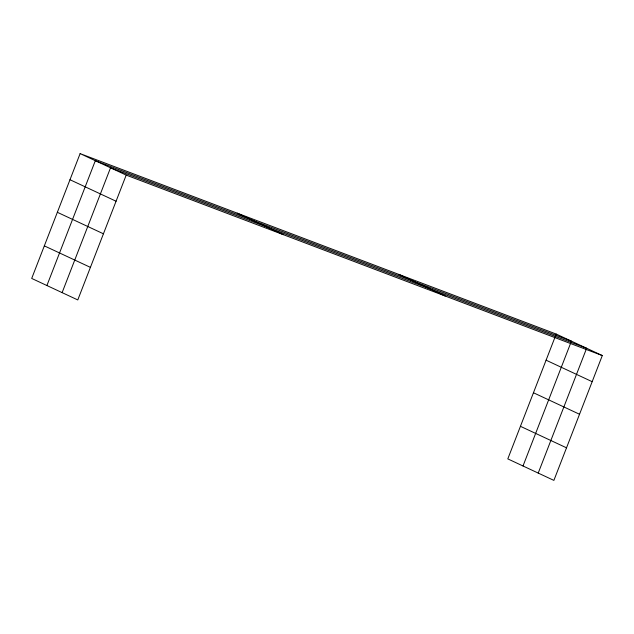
<?xml version="1.0" encoding="UTF-8"?>
<svg xmlns="http://www.w3.org/2000/svg" width="634" height="634" viewBox="0 0 634 634"><rect width="100%" height="100%" fill="white"/><g stroke="black" fill="none" stroke-linecap="round" stroke-linejoin="round"><path stroke-width="0.95" d="M80.114 153.61L31.7 278.437L77.784 299.937L126.198 175.111L80.114 153.61L556.216 334.063L602.3 355.563L553.886 480.39L507.802 458.889L556.216 334.063M46.908 285.53L95.322 160.711L571.424 341.155L523.01 465.982M62.116 292.631L110.53 167.804L586.632 348.256L538.218 473.075M126.198 175.111L602.3 355.563M399.103 274.514L445.187 296.015M237.227 213.159L283.311 234.659M546.088 360.183L592.172 381.684M533.448 392.755L579.531 414.256M69.986 179.731L116.07 201.232M520.435 426.31L566.519 447.818M57.353 212.303L103.437 233.803M44.332 245.865L90.416 267.366"/></g></svg>
